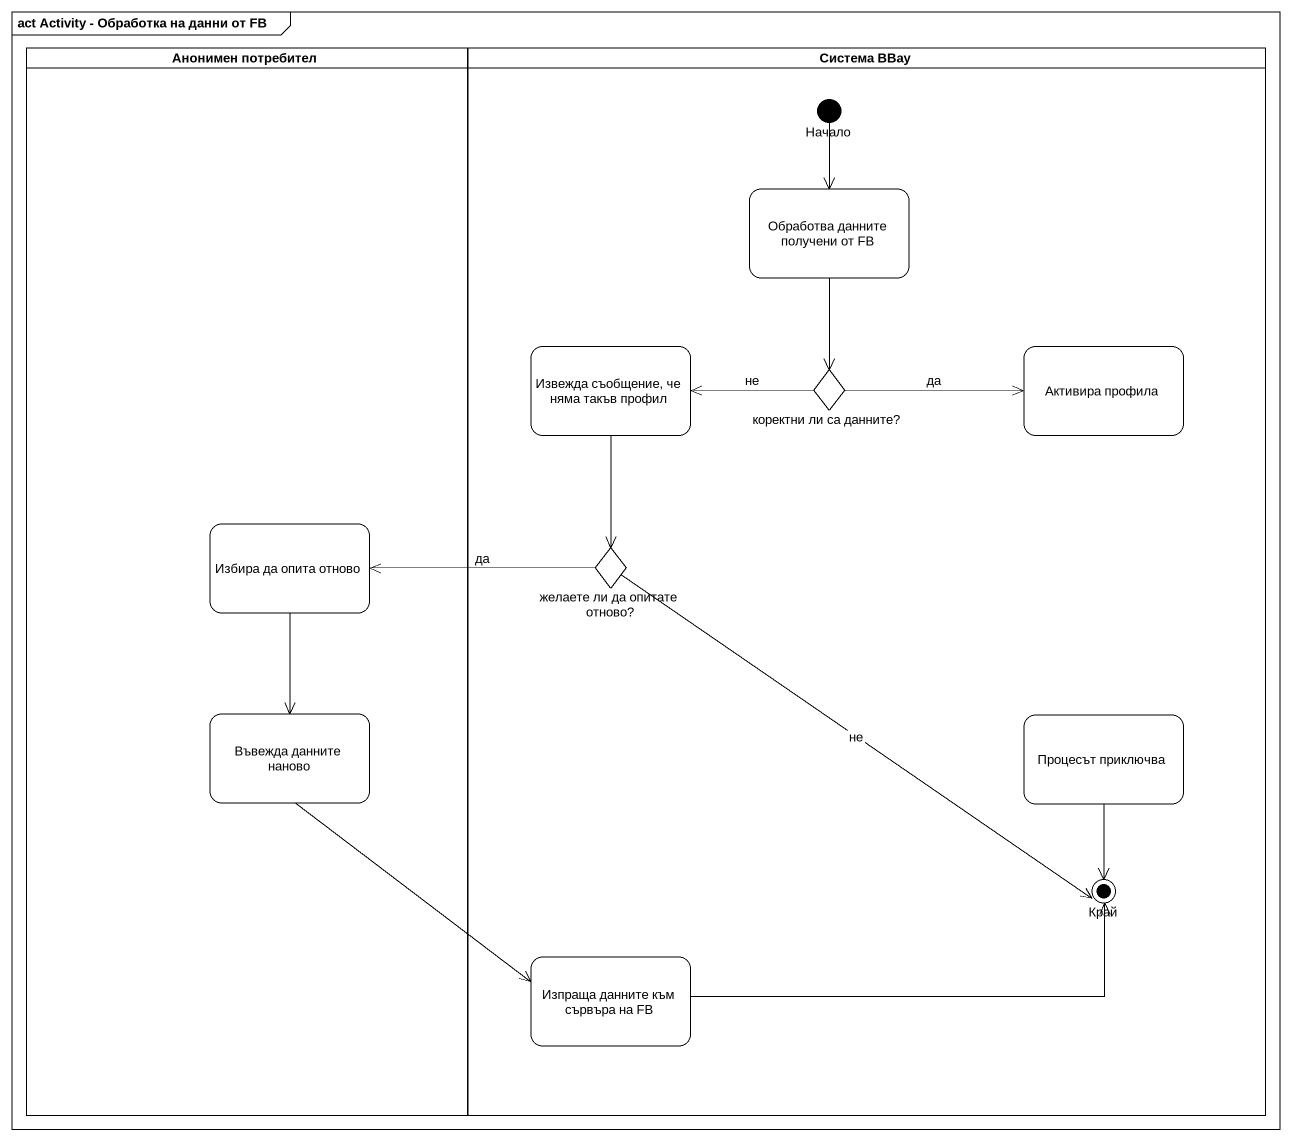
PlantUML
@startuml
mainframe act Activity - Обработка на данни от FB
hide empty description
state "Анонимен потребител" as Анонимен_потребител <<partition>> {
  state "Избира да опита отново" as Избира_да_опита_отново
  state "Въвежда данните наново" as Въвежда_данните_наново
}
state "Система BBay" as Система_BBay <<partition>> {
  state Начало <<start>>
  state "Обработва данните получени от FB" as Обработва_данните_получени
  state "Извежда съобщение, че няма такъв профил" as Извежда_съобщение_че_няма
  state "коректни ли са данните?" as коректни_ли_са_данните <<choice>>
  state "Активира профила" as Активира_профила
  state "желаете ли да опитате отново?" as желаете_ли_да_опитате_отново <<choice>>
  state "Процесът приключва" as Процесът_приключва
  state Край <<end>>
  state "Изпраща данните към сървъра на FB" as Изпраща_данните_към_сървъра
}
Начало --> Обработва_данните_получени
Обработва_данните_получени --> коректни_ли_са_данните
Извежда_съобщение_че_няма --> желаете_ли_да_опитате_отново
коректни_ли_са_данните -left-> Извежда_съобщение_че_няма : не
коректни_ли_са_данните -right-> Активира_профила : да
Избира_да_опита_отново --> Въвежда_данните_наново
желаете_ли_да_опитате_отново -left-> Избира_да_опита_отново : да
желаете_ли_да_опитате_отново --> Край : не
Въвежда_данните_наново --> Изпраща_данните_към_сървъра
Процесът_приключва --> Край
Изпраща_данните_към_сървъра -right-> Край
@enduml
